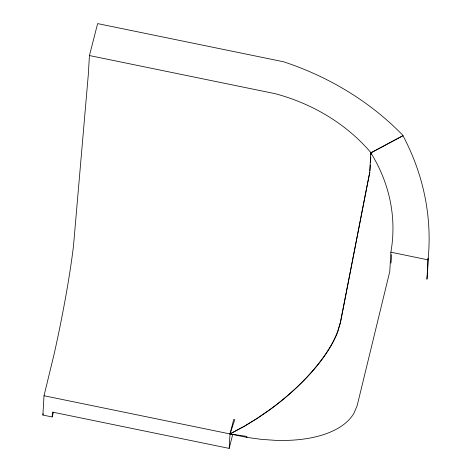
<?xml version="1.0" encoding="UTF-8"?>
<svg xmlns="http://www.w3.org/2000/svg" width="472" height="472" viewBox="0 0 472 472"><rect width="100%" height="100%" fill="white"/><g stroke="black" fill="none" stroke-linecap="round" stroke-linejoin="round"><path stroke-width="0.71" d="M44.02 395.743L42.875 415.047L52.174 416.959L52.463 412.103L229.174 448.4L230.006 433.933L233.717 419.419L234.755 419.785L230.006 433.933L44.02 395.743L54.25 353.552A118.696 9.941 -78.4 0 0 73.561 245.139L88.288 74.859L89.438 55.554L97.633 23.6L283.619 61.791A283.796 244.525 3.4 0 1 403.118 135.594L371.022 152.786L370.892 154.934M370.827 152.851L369.723 172.18L340.477 322.559L337.751 331.757A118.696 49.259 -36.1 0 1 269.6 409.926L257.21 418.422L244.567 426.133L230.006 433.933L246.832 437.373L261.447 439.379L275.748 440.364A118.696 59.425 14.6 0 0 354.13 412.906L357.21 405.46L389.772 271.506L390.875 252.178A183.343 157.919 3.3 0 0 370.827 152.851L402.988 135.73A283.796 244.443 3.3 0 1 428.051 259.889L426.942 279.217A283.796 244.443 3.3 0 0 428.016 258.078M369.959 170.663L370.296 164.946M370.426 162.799L370.768 157.076M246.832 437.373L246.903 436.417L230.006 433.933L244.567 426.133L257.163 418.357L269.536 409.838A118.696 49.047 -36.2 0 0 337.645 331.568L340.383 322.37L365.517 193.768M390.993 263.063L391.683 254.573M365.658 193.042L369.871 172.091M229.174 448.4L232.761 434.269M89.438 55.554L275.418 93.745A183.343 157.972 3.4 0 1 371.022 152.786M390.875 252.178L428.051 259.889M43.229 413.702A156.881 13.139 -78.4 0 1 42.875 415.047M53.413 412.209A156.881 13.139 -78.4 0 1 52.174 416.959"/></g></svg>
